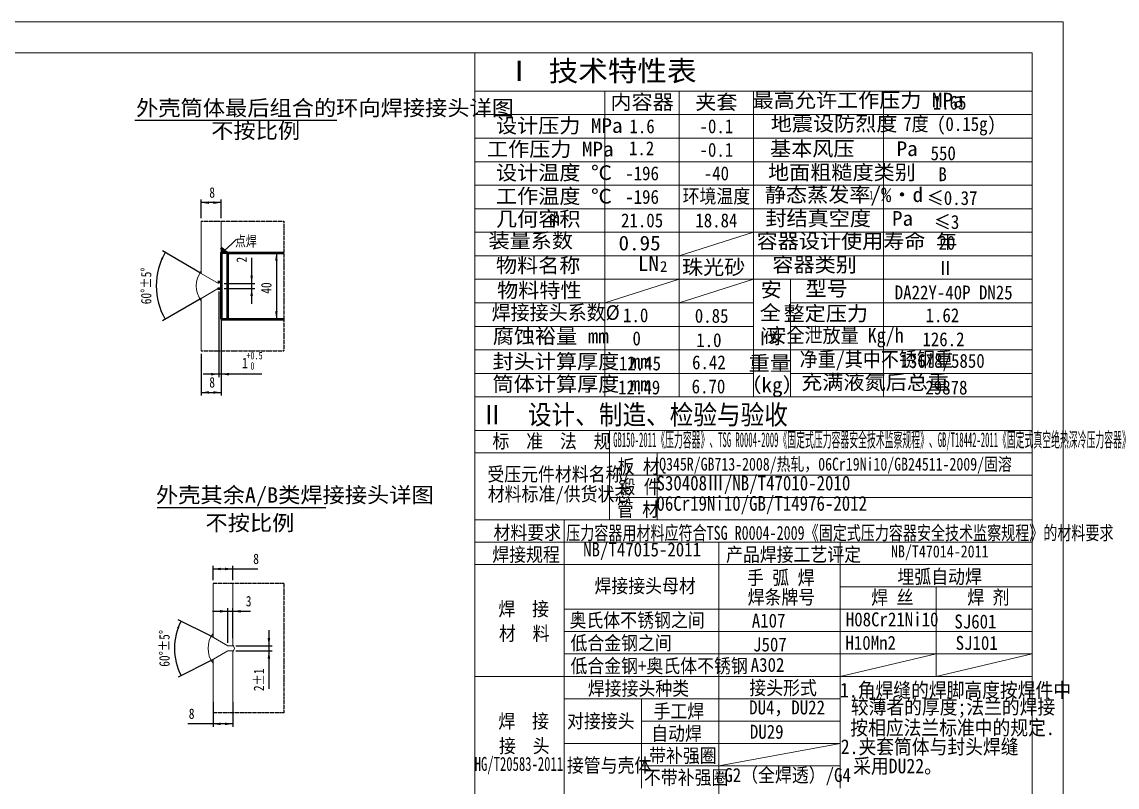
# Model space of a CAD drawing. Header units: millimetres. Extents: x 1505 to 130937, y -44938 to 37032.
# Drawn here: x 6890 to 13965, y 7554 to 12498 of the extents above; entities that cross this region are included whole.
import ezdxf

# ---------------------------------------------------------------- set-up
doc = ezdxf.new("R2010")
doc.units = ezdxf.units.MM
for name, pattern in [('ACISOTGB', [16, 11, -1, 1, -1, 1, -1]), ('AM_ISO08W050_1_1', [16, 13, -1, 1, -1]), ('DIVIDE', [16, 11, -1, 1, -1, 1, -1])]:
    doc.linetypes.add(name, pattern=pattern)
for name, color, linetype, lineweight in [('8', 1, 'Continuous', 18), ('AM_0', 7, 'Continuous', 50), ('AM_1', 3, 'ACISOTGB', 25), ('AM_10', 7, 'AM_ISO08W050_1_1', 50), ('AM_5', 3, 'Continuous', 25), ('AM_8', 1, 'Continuous', 25), ('CDRAFT0', 7, 'Continuous', 18), ('KLIN', 1, 'Continuous', 18), ('TILE1', 5, 'Continuous', 18), ('图层2', 2, 'Continuous', 18), ('粗实线', 7, 'Continuous', 50)]:
    doc.layers.add(name, color=color, linetype=linetype, lineweight=lineweight)
doc.styles.add('ACANSTS', font='')
doc.styles.add('ACGBTS_0.736688', font='', dxfattribs={"width": 0.736842})
doc.styles.add('ACGBTS_0.788864', font='', dxfattribs={"width": 0.789474})
doc.styles.add('ACGBTS_0.900826', font='', dxfattribs={"width": 0.9})
doc.styles.get("Standard").update_dxf_attribs({"font": 'txt', "width": 0.8})
doc.styles.add('UserTxtStyle13', font='', dxfattribs={"width": 0.66482})
doc.styles.add('UserTxtStyle14', font='', dxfattribs={"width": 1.05263})
doc.styles.add('UserTxtStyle15', font='', dxfattribs={"width": 0.631579})
doc.styles.add('UserTxtStyle16', font='', dxfattribs={"width": 0.43})
doc.styles.add('UserTxtStyle17', font='', dxfattribs={"width": 0.842105})
doc.styles.add('UserTxtStyle18', font='', dxfattribs={"width": 0.947368})
doc.styles.add('UserTxtStyle6', font='', dxfattribs={"width": 0.886426})
doc.styles.get('ACANSTS').set_extended_font_data('宋体')
doc.styles.get('ACGBTS_0.736688').set_extended_font_data('宋体')
doc.styles.get('ACGBTS_0.788864').set_extended_font_data('宋体')
doc.styles.get('ACGBTS_0.900826').set_extended_font_data('宋体')
doc.styles.get('UserTxtStyle13').set_extended_font_data('宋体')
doc.styles.get('UserTxtStyle14').set_extended_font_data('宋体')
doc.styles.get('UserTxtStyle15').set_extended_font_data('宋体')
doc.styles.get('UserTxtStyle16').set_extended_font_data('宋体')
doc.styles.get('UserTxtStyle17').set_extended_font_data('宋体')
doc.styles.get('UserTxtStyle18').set_extended_font_data('宋体')
doc.styles.get('UserTxtStyle6').set_extended_font_data('宋体')
doc.dimstyles.new('AM_GB$0', dxfattribs={"dimtxt": 3.371484, "dimasz": 2.5, "dimexe": 1, "dimexo": 1, "dimgap": 2.088633, "dimtad": 1, "dimdsep": 46, "dimtxsty": 'Standard', "dimblk": 'NONE', "dimcen": 0, "dimdle": 5, "dimclrd": 256, "dimclre": 256, "dimclrt": 2, "dimadec": 0, "dimazin": 2, "dimtfac": 0.707107, "dimtdec": 3, "dimtmove": 2, "dimatfit": 3, "dimfxl": 1, "dimfrac": 2, "dimtolj": 1, "dimlwd": 18, "dimarcsym": 0})
doc.dimstyles.new('AM_GB$2', dxfattribs={"dimtxt": 3.371484, "dimasz": 2.5, "dimexe": 1, "dimexo": 1, "dimgap": 2.088633, "dimtad": 1, "dimtih": 1, "dimtoh": 1, "dimdsep": 46, "dimtxsty": 'Standard', "dimblk": 'NONE', "dimcen": 0, "dimdle": 5, "dimclrd": 256, "dimclre": 256, "dimclrt": 2, "dimadec": 0, "dimazin": 2, "dimtfac": 0.707107, "dimtdec": 3, "dimtmove": 2, "dimatfit": 3, "dimfxl": 1, "dimfrac": 2, "dimtolj": 1, "dimlwd": 18, "dimarcsym": 0})

# ---------------------------------------------------------------- blocks, each defined once
blk = doc.blocks.new('*X3')
at = {"layer": 'CDRAFT0'}
blk.add_lwpolyline([(500, 200), (500, 16620), (11680, 16620), (11680, 200), (500, 200)], dxfattribs=at)
at = {"layer": 'TILE1'}
blk.add_lwpolyline([(0, 16820), (11880, 16820), (11880, 0), (0, 0)], dxfattribs=at)
blk = doc.blocks.new('*X121')
at = {"layer": 'AM_5'}
blk.add_hatch(color=256, dxfattribs=at).paths.add_polyline_path([(7815.3, 11007.7), (7798.4, 10960.2), (7787.1, 10965.5)], flags=0)
blk.add_hatch(color=256, dxfattribs=at).paths.add_polyline_path([(7815.3, 11007.7), (7798.4, 10960.2), (7787.1, 10965.5)], flags=0)
for p, q in [((8048.5, 10873), (7798, 11017.7)), ((8048.5, 10711.7), (7798, 10567.1))]:
    blk.add_line(p, q, dxfattribs=at)
for start, end in [(150, 180), (180, 210)]:
    blk.add_arc((8188.2, 10792.4), 430.6, start, end, dxfattribs=at)
at = {"layer": 'AM_5', "color": 2, "insert": (7692.6, 10792.4), "char_height": 67.43, "width": 368, "attachment_point": 5, "rotation": 90, "line_spacing_factor": 1.37}
blk.add_mtext('60%%D%%P5%%D', dxfattribs=at)
blk = doc.blocks.new('_NONE')
blk = doc.blocks.new('*X122')
at = {"layer": 'AM_5'}
for points in [[(8374, 10808.4), (8365.6, 10858.4), (8382.3, 10858.4)], [(8374, 10776), (8365.6, 10726), (8382.3, 10726)]]:
    blk.add_hatch(color=256, dxfattribs=at).paths.add_polyline_path(points, flags=0)
for p, q in [((8374, 10676), (8374, 10973.4)), ((8196.5, 10808.4), (8394, 10808.4)), ((8196.5, 10776), (8394, 10776))]:
    blk.add_line(p, q, dxfattribs=at)
at = {"layer": 'AM_5', "color": 2, "insert": (8309, 10961.4), "char_height": 67.4, "width": 140, "attachment_point": 5, "rotation": 90, "line_spacing_factor": 1.37}
blk.add_mtext('2', dxfattribs=at)
blk = doc.blocks.new('*X124')
at = {"layer": 'CDRAFT0', "color": 2, "attachment_point": 1, "line_spacing_factor": 1.37}
for s, insert, char_height, width in [('+0.5', (8339.9, 10366.1), 48.17, 388.579), ('1', (8311.9, 10327.7), 67.4, 500.579), (' 0', (8339.9, 10299.4), 48.17, 388.579)]:
    blk.add_mtext(s, dxfattribs=dict(at, insert=insert, char_height=char_height, width=width))
blk = doc.blocks.new('*X123')
at = {"layer": 'AM_5'}
for points in [[(8161.4, 10221.8), (8111.4, 10213.4), (8111.4, 10230.1)], [(8176.5, 10221.8), (8226.5, 10213.4), (8226.5, 10230.1)]]:
    blk.add_hatch(color=256, dxfattribs=at).paths.add_polyline_path(points, flags=0)
for p, q in [((8161.4, 10756.4), (8161.4, 10201.8)), ((8176.5, 10756), (8176.5, 10201.8)), ((8439.9, 10221.8), (8061.4, 10221.8))]:
    blk.add_line(p, q, dxfattribs=at)
at = {"layer": 'AM_5', "color": 2}
blk.add_blockref('*X124', (0, 0), dxfattribs=at)
blk = doc.blocks.new('*X125')
at = {"layer": 'AM_5'}
blk.add_hatch(color=256, dxfattribs=at).paths.add_polyline_path([(7917.5, 8626.8), (7903.7, 8578.3), (7892.1, 8582.9)], flags=0)
blk.add_hatch(color=256, dxfattribs=at).paths.add_polyline_path([(7917.5, 8626.8), (7903.7, 8578.3), (7892.1, 8582.9)], flags=0)
for p, q in [((8112.3, 8528.8), (7899.7, 8635.8)), ((8112.3, 8372.3), (7899.7, 8265.4))]:
    blk.add_line(p, q, dxfattribs=at)
for start, end in [(153.30866, 180), (180, 206.69134)]:
    blk.add_arc((8268, 8450.6), 392.2, start, end, dxfattribs=at)
at = {"layer": 'AM_5', "color": 2, "insert": (7810.7, 8450.6), "char_height": 67.43, "width": 368, "attachment_point": 5, "rotation": 90, "line_spacing_factor": 1.37}
blk.add_mtext('60%%D%%P5%%D', dxfattribs=at)
blk = doc.blocks.new('*X126')
at = {"layer": 'AM_5'}
for points in [[(8485.4, 8467), (8493.7, 8517), (8477.1, 8517)], [(8485.4, 8434.6), (8493.7, 8384.6), (8477.1, 8384.6)]]:
    blk.add_hatch(color=256, dxfattribs=at).paths.add_polyline_path(points, flags=0)
for p, q in [((8485.4, 8567), (8485.4, 8189.7)), ((8272.2, 8467), (8505.4, 8467)), ((8272.2, 8434.6), (8505.4, 8434.6))]:
    blk.add_line(p, q, dxfattribs=at)
at = {"layer": 'AM_5', "color": 2, "insert": (8420.4, 8247.7), "char_height": 67.43, "width": 196, "attachment_point": 5, "rotation": 90, "line_spacing_factor": 1.37}
blk.add_mtext('2%%P1', dxfattribs=at)
blk = doc.blocks.new('*X127')
at = {"layer": 'AM_5'}
for points in [[(8220.2, 8689.9), (8170.2, 8698.2), (8170.2, 8681.6)], [(8252.2, 8689.9), (8302.2, 8698.2), (8302.2, 8681.6)]]:
    blk.add_hatch(color=256, dxfattribs=at).paths.add_polyline_path(points, flags=0)
for p, q in [((8220.2, 8486.6), (8220.2, 8709.9)), ((8252.2, 8515.3), (8252.2, 8709.9)), ((8120.2, 8689.9), (8366.3, 8689.9))]:
    blk.add_line(p, q, dxfattribs=at)
at = {"layer": 'AM_5', "color": 2, "insert": (8354.3, 8754.9), "char_height": 67.4, "width": 140, "attachment_point": 5, "line_spacing_factor": 1.37}
blk.add_mtext('3', dxfattribs=at)
blk = doc.blocks.new('*X128')
at = {"layer": 'AM_5'}
for points in [[(8048.5, 10103.6), (8098.5, 10111.9), (8098.5, 10095.3)], [(8176.5, 10103.6), (8126.5, 10111.9), (8126.5, 10095.3)]]:
    blk.add_hatch(color=256, dxfattribs=at).paths.add_polyline_path(points, flags=0)
for p, q in [((8048.5, 10352.8), (8048.5, 10083.6)), ((8176.5, 10352.8), (8176.5, 10083.6)), ((8048.5, 10103.6), (8176.5, 10103.6))]:
    blk.add_line(p, q, dxfattribs=at)
at = {"layer": 'AM_5', "color": 2, "insert": (8118.5, 10168.6), "char_height": 67.4, "width": 140, "attachment_point": 5, "line_spacing_factor": 1.37}
blk.add_mtext('8', dxfattribs=at)
blk = doc.blocks.new('*X349')
at = {"layer": 'AM_5'}
for points in [[(8124.2, 7962.6), (8174.2, 7954.3), (8174.2, 7971)], [(8252.2, 7962.6), (8202.2, 7954.3), (8202.2, 7971)]]:
    blk.add_hatch(color=256, dxfattribs=at).paths.add_polyline_path(points, flags=0)
for p, q in [((8124.2, 8103.7), (8124.2, 7942.6)), ((8252.2, 8103.7), (8252.2, 7942.6)), ((8252.2, 7962.6), (7962.2, 7962.6))]:
    blk.add_line(p, q, dxfattribs=at)
at = {"layer": 'AM_5', "color": 2, "insert": (7986.2, 8027.6), "char_height": 67.4, "width": 140, "attachment_point": 5, "line_spacing_factor": 1.37}
blk.add_mtext('8', dxfattribs=at)
blk = doc.blocks.new('*X350')
at = {"layer": 'AM_5'}
for points in [[(8124.2, 8963.3), (8174.2, 8971.6), (8174.2, 8955)], [(8252.2, 8963.3), (8202.2, 8971.6), (8202.2, 8955)]]:
    blk.add_hatch(color=256, dxfattribs=at).paths.add_polyline_path(points, flags=0)
for p, q in [((8124.2, 8890.2), (8124.2, 8983.3)), ((8124.2, 8963.3), (8414.2, 8963.3)), ((8252.2, 8890.2), (8252.2, 8983.3))]:
    blk.add_line(p, q, dxfattribs=at)
at = {"layer": 'AM_5', "color": 2, "insert": (8402.2, 9028.3), "char_height": 67.4, "width": 140, "attachment_point": 5, "line_spacing_factor": 1.37}
blk.add_mtext('8', dxfattribs=at)
blk = doc.blocks.new('*X351')
at = {"layer": 'AM_5'}
for points in [[(8048.5, 11329.8), (8098.5, 11321.5), (8098.5, 11338.2)], [(8176.5, 11329.8), (8126.5, 11321.5), (8126.5, 11338.2)]]:
    blk.add_hatch(color=256, dxfattribs=at).paths.add_polyline_path(points, flags=0)
for p, q in [((8048.5, 11229.9), (8048.5, 11349.8)), ((8176.5, 11329.8), (8048.5, 11329.8)), ((8176.5, 11229.9), (8176.5, 11349.8))]:
    blk.add_line(p, q, dxfattribs=at)
at = {"layer": 'AM_5', "color": 2, "insert": (8118.5, 11394.8), "char_height": 67.4, "width": 140, "attachment_point": 5, "line_spacing_factor": 1.37}
blk.add_mtext('8', dxfattribs=at)
blk = doc.blocks.new('*X352')
at = {"layer": 'AM_5'}
for points in [[(8533.8, 11004.7), (8542.1, 10954.7), (8525.5, 10954.7)], [(8533.8, 10578), (8542.1, 10628), (8525.5, 10628)]]:
    blk.add_hatch(color=256, dxfattribs=at).paths.add_polyline_path(points, flags=0)
for p, q in [((8561.8, 11004.7), (8513.8, 11004.7)), ((8533.8, 11004.7), (8533.8, 10578)), ((8561.8, 10578), (8513.8, 10578))]:
    blk.add_line(p, q, dxfattribs=at)
at = {"layer": 'AM_5', "color": 2, "insert": (8468.8, 10778), "char_height": 67.43, "width": 140, "attachment_point": 5, "rotation": 90, "line_spacing_factor": 1.37}
blk.add_mtext('40', dxfattribs=at)
blk = doc.blocks.new('*X368')
at = {"layer": 'AM_8'}
for p, q in [((8176.5, 11027.5), (8181.5, 11032.6)), ((8176.5, 11016.2), (8187.5, 11027.3)), ((8176.5, 11004.9), (8193.5, 11021.9)), ((8187.5, 11004.7), (8199.5, 11016.6)), ((8198.9, 11004.7), (8205.4, 11011.2)), ((8210.2, 11004.7), (8211.4, 11005.9))]:
    blk.add_line(p, q, dxfattribs=at)
blk = doc.blocks.new('*X416')
at = {"layer": 'AM_5', "color": 3}
for p, q in [((8247.7, 11066.9), (8196.4, 11019.3)), ((8276.2, 11093.4), (8247.7, 11066.9))]:
    blk.add_line(p, q, dxfattribs=at)
at = {"layer": 'AM_5', "color": 2, "insert": (8266.8, 11114.9), "char_height": 67.43, "width": 204.4, "attachment_point": 1, "line_spacing_factor": 1.37}
blk.add_mtext('点焊', dxfattribs=at)

msp = doc.modelspace()

# ---------------------------------------------------------------- linework, layer by layer
at = {"layer": '8', "color": 1}
for p, q in [((12175.34078, 8269.71838), (12795.75012, 8414.10349)), ((12795.75012, 8269.71838), (13416.15947, 8414.10349))]:
    msp.add_line(p, q, dxfattribs=at)
at = {"layer": 'AM_0'}
for p, q in [((8212.77147, 11004.65963), (8176.45137, 11037.14419)), ((8219.11804, 11004.65963), (8581.77076, 11004.65963)), ((8219.11804, 10577.99296), (8581.77076, 10577.99296))]:
    msp.add_line(p, q, dxfattribs=at)
msp.add_lwpolyline([(8176.45137, 10577.99296), (8219.11804, 10577.99296), (8219.11804, 11004.65963), (8176.45137, 11004.65963), (8176.45137, 10577.99296)], dxfattribs=at)
at = {"layer": 'AM_1', "linetype": 'ACISOTGB', "lineweight": 25}
for p, q in [((8048.45137, 11209.90196), (8581.77076, 11209.90196)), ((8581.77076, 11209.90196), (8581.77076, 10372.75063)), ((8048.45137, 10372.75063), (8581.77076, 10372.75063))]:
    msp.add_line(p, q, dxfattribs=at)
at = {"layer": 'AM_1', "linetype": 'DIVIDE', "lineweight": 25}
for p, q in [((8581.77076, 8870.2109), (8124.15798, 8870.2109)), ((8581.77076, 8870.2109), (8581.77076, 8033.05958)), ((8581.77076, 8033.05958), (8124.15798, 8033.05958))]:
    msp.add_line(p, q, dxfattribs=at)
at = {"layer": 'AM_5'}
for p, q in [((7619.38188, 11863.0695), (8924.30496, 11863.0695)), ((7762.7001, 9360.55377), (8853.04355, 9360.55377))]:
    msp.add_line(p, q, dxfattribs=at)
at = {"layer": 'CDRAFT0', "color": 7}
for p, q in [((9816.12509, 12297.53129), (9816.12509, 1564.71689)), ((9816.32639, 12297.53129), (13416.32433, 12297.53129)), ((9816.32639, 12050.53143), (13416.32433, 12050.53143)), ((9816.53077, 10074.53222), (13416.32433, 10074.53222)), ((9816.53077, 10074.53222), (13416.15947, 10074.53222)), ((9816.53077, 10074.53222), (11816.32449, 10074.53222)), ((11816.32449, 10074.53222), (13416.15947, 10074.53222)), ((9816.53077, 9857.95456), (13416.15947, 9857.95456)), ((9816.53077, 9565.35401), (9816.53077, 5252.81625))]:
    msp.add_line(p, q, dxfattribs=at)
at = {"layer": 'CDRAFT0'}
for p, q in [((8048.45137, 10873.04608), (8048.45137, 11209.90196)), ((8176.45137, 10372.75063), (8176.45137, 11209.90196)), ((8160.45137, 10808.38285), (8048.45137, 10873.04608)), ((8160.45137, 10776.38285), (8048.45137, 10711.71962)), ((8048.45137, 10372.75063), (8048.45137, 10711.71962)), ((9816.32639, 10074.53222), (13416.32433, 10074.53222)), ((8124.15798, 8870.2109), (8124.15798, 8522.00431)), ((8252.15798, 8870.2109), (8252.15798, 8466.57869)), ((8220.15798, 8466.57869), (8112.31642, 8528.84104)), ((8220.15798, 8434.57869), (8112.31642, 8372.31633)), ((8220.15798, 8466.57869), (8252.15798, 8466.57869)), ((8220.15798, 8434.57869), (8252.15798, 8434.57869)), ((8252.15798, 8434.57869), (8252.15798, 8033.05958)), ((8124.15798, 8379.15306), (8124.15798, 8033.05958))]:
    msp.add_line(p, q, dxfattribs=at)
at = {"layer": 'CDRAFT0', "color": 1}
for p, q in [((10685.18799, 9280.41413), (10685.18799, 9857.95456)), ((9816.53077, 9713.56945), (13416.15947, 9713.56945)), ((10685.18799, 9569.18434), (13416.15947, 9569.18434)), ((10685.18799, 9424.79924), (13416.15947, 9424.79924)), ((9816.53077, 9280.41413), (11568.32541, 9280.41413)), ((11568.32541, 9280.41413), (13416.15947, 9280.41413)), ((9816.53077, 9136.02902), (13416.15947, 9136.02902)), ((9816.53077, 9136.02902), (13416.15947, 9136.02902)), ((12175.34078, 9136.02902), (12175.34078, 7547.79285)), ((9816.53077, 8991.64392), (13416.15947, 8991.64392)), ((12175.34078, 8847.25881), (13416.15947, 8847.25881)), ((12175.34078, 8847.25881), (13416.15947, 8847.25881)), ((12795.75012, 8847.25881), (12795.75012, 8269.71838)), ((12795.75012, 8847.25881), (12795.75012, 8269.71838)), ((10393.63103, 8702.8737), (13416.15947, 8702.8737)), ((10393.63103, 8558.4886), (13416.15947, 8558.4886)), ((10393.63103, 8414.10349), (13416.15947, 8414.10349)), ((9816.53077, 8269.71838), (13416.15947, 8269.71838)), ((9816.53077, 8269.71838), (13416.15947, 8269.71838))]:
    msp.add_line(p, q, dxfattribs=at)
at = {"layer": 'CDRAFT0'}
for centre, radius, start, end in [((8178.44107, 10792.38285), 161.99105, 143.364685654, 216.635314346), ((8254.14767, 8450.57869), 161.99105, 143.364685653, 216.635314347), ((8237.08459, 8450.57869), 25.0441, 307.004216972, 52.995783028)]:
    msp.add_arc(centre, radius, start, end, dxfattribs=at)
at = {"layer": 'KLIN'}
for p, q in [((10656.32591, 12050.53143), (10656.32591, 10074.53222)), ((11136.32563, 12050.53143), (11136.32563, 10074.53222)), ((11616.32536, 12050.53143), (11616.32536, 10074.53222)), ((12456.16001, 12050.53143), (12456.16001, 10074.53222)), ((9816.32639, 11898.53152), (13416.32433, 11898.53152)), ((9816.32639, 11746.53161), (11616.32536, 11746.53161)), ((11616.32536, 11746.53161), (13416.32433, 11746.53161)), ((9816.32639, 11594.53169), (13416.15947, 11594.53169)), ((9816.32639, 11442.53178), (13416.15947, 11442.53178)), ((9816.32639, 11290.53187), (13416.15947, 11290.53187)), ((9816.32639, 11138.53196), (11616.32536, 11138.53196)), ((11136.32563, 10986.53204), (11616.32536, 11138.53187)), ((11616.32536, 11138.53187), (13416.15947, 11138.53187)), ((9816.32639, 10986.53204), (11616.32536, 10986.53204)), ((11616.32536, 10986.53196), (13416.15947, 10986.53196)), ((9816.32639, 10834.53213), (11616.32536, 10834.53213)), ((9816.32639, 10834.53213), (11616.32536, 10834.53213)), ((10656.32591, 10682.53213), (11136.32563, 10834.53213)), ((11136.32563, 10682.53213), (11616.32536, 10834.53213)), ((11616.32536, 10834.53204), (13416.15947, 10834.53204)), ((11856.16036, 10834.53204), (11856.16036, 10074.5323)), ((9816.32639, 10682.53213), (11616.32536, 10682.53213)), ((11856.16036, 10682.53213), (13416.15947, 10682.53213)), ((9816.32639, 10530.53213), (11616.32536, 10530.53213)), ((11856.16036, 10530.53222), (13416.15947, 10530.53222)), ((11856.16036, 10530.53222), (13416.15947, 10530.53222)), ((9816.32639, 10378.53213), (11616.32536, 10378.53213)), ((11616.32536, 10378.53222), (13416.15947, 10378.53222)), ((9816.32639, 10226.53213), (11616.32536, 10226.53213)), ((11856.16036, 10226.53222), (13416.15947, 10226.53222)), ((10993.09657, 9280.41413), (10993.09657, 9713.56945)), ((10393.63103, 9280.41413), (10393.63103, 5742.95546)), ((11392.43735, 9136.02902), (11392.43735, 5742.95546)), ((10406.59114, 8269.71838), (13416.15947, 8269.71838)), ((10393.63103, 8125.33328), (12175.34078, 8125.33328)), ((10893.03419, 7547.79285), (10893.03419, 8125.33328)), ((10893.03419, 7980.94817), (12175.34078, 7980.94817)), ((10393.63103, 7836.56306), (12175.34078, 7836.56306)), ((11392.43735, 7692.17796), (12175.34078, 7836.56306)), ((10893.03419, 7692.17796), (12175.34078, 7692.17796))]:
    msp.add_line(p, q, dxfattribs=at)
at = {"layer": '粗实线'}
for p, q in [((8176.45137, 10815.71475), (8155.11433, 10815.71689)), ((8176.44709, 10773.04808), (8155.11804, 10773.05022))]:
    msp.add_line(p, q, dxfattribs=at)

# ---------------------------------------------------------------- block references
at = {"layer": 'AM_0', "linetype": 'Continuous', "lineweight": 18}
msp.add_blockref('*X3', (1736.32433, -4322.46871), dxfattribs=at)
at = {"layer": 'AM_5'}
msp.add_blockref('*X416', (0, 0), dxfattribs=at)
at = {"layer": 'AM_8'}
msp.add_blockref('*X368', (0, 0), dxfattribs=at)

# ---------------------------------------------------------------- texts
at = {"layer": 'AM_0', "color": 2, "width": 798.2222222, "attachment_point": 1, "style": 'ACANSTS'}
for s, insert, char_height in [('LN', (10869.65924, 10989.32379), 100), ('2', (11011.88146, 10952.64287), 70)]:
    msp.add_mtext(s, dxfattribs=dict(at, insert=insert, char_height=char_height))
at = {"layer": 'AM_10', "color": 2, "linetype": 'AM_ISO08W050_1_1', "lineweight": 50, "char_height": 100, "attachment_point": 7, "style": 'UserTxtStyle14'}
for s, insert, width in [('外壳筒体最后组合的环向焊接接头详图', (7627.73055, 11880.18593), 3785.0820417), ('不按比例', (8112.77121, 11733.55772), 867.5425583), ('外壳其余A/B类焊接接头详图', (7755.90647, 9367.18531), 2774.5572417), ('不按比例', (8075.5278, 9199.63516), 867.5425583)]:
    msp.add_mtext(s, dxfattribs=dict(at, insert=insert, width=width))
at = {"layer": 'CDRAFT0', "color": 2}
for s, insert, char_height, width, attachment_point, style in [('1.65', (12883.15694, 11975.3365), 90.240602, 311.3007068, 5, 'UserTxtStyle6'), ('7度 (0.15g)', (12883.15694, 11823.33659), 90.240602, 889.9067314, 5, 'UserTxtStyle6'), ('1.6', (10896.32577, 11822.53156), 90.240602, 227.3095097, 5, 'UserTxtStyle6'), ('-0.1', (11376.3255, 11822.53156), 90.240686, 318.6335679, 5, 'UserTxtStyle6'), ('1.2', (10893.17636, 11680.50384), 90.240602, 225.9763161, 5, 'UserTxtStyle6'), ('-0.1', (11376.3255, 11670.53165), 90.240686, 318.6335679, 5, 'UserTxtStyle6'), ('550', (12841.78806, 11648.40277), 90.240602, 237.3084617, 5, 'UserTxtStyle6'), ('-196', (10896.32577, 11518.53174), 90.240686, 326.632737, 5, 'UserTxtStyle6'), ('-40', (11376.3255, 11518.53174), 90.240686, 241.9748644, 5, 'UserTxtStyle6'), ('B', (12837.78499, 11513.76439), 90.24069, 76.6587036, 5, 'UserTxtStyle6'), ('-196', (10896.32577, 11366.53183), 90.240602, 326.6324332, 5, 'UserTxtStyle6'), ('环境温度', (11376.3255, 11366.53183), 90.240602, 665.9302057, 5, 'UserTxtStyle6'), ('-1', (12363.73099, 11378.74287), 57, 66.6000056, 5, 'UserTxtStyle15'), ('≤0.37', (12899.90345, 11358.45536), 90.240602, 483.2826818, 5, 'UserTxtStyle6'), ('21.05', (10896.32577, 11214.53191), 90.240602, 407.2906464, 5, 'UserTxtStyle6'), ('18.84', (11376.3255, 11214.53191), 90.240602, 401.2912751, 5, 'UserTxtStyle6'), ('≤3', (12864.08722, 11203.67031), 90.240602, 226.6429129, 5, 'UserTxtStyle6'), ('20', (12865.33831, 11069.77246), 90.240686, 153.3174072, 5, 'UserTxtStyle6'), ('Ⅱ', (12854.78322, 10907.90271), 90.24069, 113.7659601, 5, 'UserTxtStyle6'), ('DA22Y-40P DN25', (12909.44689, 10748.80927), 90.2406864, 1179.2108404, 5, 'UserTxtStyle6'), ('1.0', (10854.919, 10601.80065), 90.240686, 227.9763185, 5, 'UserTxtStyle6'), ('0.85', (11345.7081, 10598.38618), 90.240686, 322.6331525, 5, 'UserTxtStyle6'), ('1.62', (12836.57811, 10601.80065), 90.240686, 311.3009963, 5, 'UserTxtStyle6'), ('0', (10861.30494, 10452.28723), 90.24069, 68.6595345, 5, 'UserTxtStyle6'), ('1.0', (11327.84873, 10441.18523), 90.240602, 227.9761065, 5, 'UserTxtStyle6'), ('126.2', (12843.37064, 10446.67158), 90.240686, 396.6254664, 5, 'UserTxtStyle6'), ('12.45', (10882.56847, 10290.77429), 90.240602, 396.6250975, 5, 'UserTxtStyle6'), ('6.42', (11328.04221, 10297.68733), 90.240602, 322.6328524, 5, 'UserTxtStyle6'), ('13678/5850', (12837.80538, 10297.12257), 90.240686, 825.247609, 5, 'UserTxtStyle6'), ('12.49', (10877.36441, 10135.59118), 90.240602, 397.9582911, 5, 'UserTxtStyle6'), ('6.70', (11325.24106, 10142.09487), 90.240602, 324.6326428, 5, 'UserTxtStyle6'), ('29878', (12862.23662, 10134.95242), 90.240686, 407.9576226, 5, 'UserTxtStyle6'), ('Ⅱ  设计、制造、检验与验收', (9853.07745, 9882.47958), 126.3369682, 3046.0871928, 7, 'UserTxtStyle6'), ('标  准  法  规', (9929.82091, 9734.04265), 90.240692, 1179.8788365, 7, 'UserTxtStyle6'), ('GB150-2011《压力容器》、TSG R0004-2009《固定式压力容器安全技术监察规程》、GB/T18442-2011《固定式真空绝热深冷压力容器》', (10709.89691, 9727.8065), 95, 5092.2929167, 7, 'UserTxtStyle16'), ('Q345R/GB713-2008/热轧，06Cr19Ni10/GB24511-2009/固溶', (11006.68597, 9578.17798), 83.125, 3559.0639236, 7, 'ACGBTS_0.788864'), ('受压元件材料名称/', (9896.72541, 9508.60875), 90.240692, 1433.8527555, 7, 'UserTxtStyle6'), ('板 材', (10737.78596, 9570.31786), 90.240692, 413.2908919, 7, 'UserTxtStyle6'), ('锻 件', (10743.50455, 9439.72153), 90.240692, 413.2908919, 7, 'UserTxtStyle6'), ('S30408Ⅲ/NB/T47010-2010', (10989.46325, 9447.90099), 95, 1946.6660583, 7, 'UserTxtStyle17'), ('材料标准/供货状态', (9899.49443, 9380.35147), 90.240692, 1435.185952, 7, 'UserTxtStyle6'), ('06Cr19Ni10/GB/T14976-2012', (10989.01881, 9316.16751), 95, 2114.6660058, 7, 'UserTxtStyle17'), ('管 材', (10733.48647, 9293.08126), 90.240692, 410.624499, 7, 'UserTxtStyle6'), ('材料要求', (9936.42945, 9143.49937), 90.240692, 667.9314091, 7, 'UserTxtStyle6'), ('压力容器用材料应符合TSG R0004-2009《固定式压力容器安全技术监察规程》的材料要求', (10406.26295, 9140.82563), 90.2406864, 5519.4837218, 7, 'ACGBTS_0.736688'), ('NB/T47015-2011', (10515.43158, 9021.96656), 90.2406864, 1175.8778533, 7, 'UserTxtStyle6'), ('焊接规程', (9928.34667, 9000.98447), 90.240692, 669.9312038, 7, 'UserTxtStyle6'), ('产品焊接工艺评定', (11438.38888, 9000.8982), 90.240692, 1347.1949879, 7, 'UserTxtStyle6'), ('NB/T47014-2011', (12504.5207, 9018.40364), 78.563292, 972.5305532, 7, 'UserTxtStyle17'), ('手 弧 焊', (11574.10731, 8851.67195), 90.240692, 668.5980074, 7, 'UserTxtStyle6'), ('埋弧自动焊', (12545.71322, 8858.34409), 90.240692, 838.5805516, 7, 'UserTxtStyle6'), ('焊接接头母材', (10588.67267, 8798.79904), 90.240692, 1011.2294887, 7, 'UserTxtStyle6'), ('焊条牌号', (11578.32935, 8726.05558), 90.240692, 665.2650163, 7, 'UserTxtStyle6'), ('焊 丝', (12376.70629, 8724.15142), 90.240692, 411.2910972, 7, 'UserTxtStyle6'), ('焊 剂', (12997.45428, 8725.31919), 90.240692, 409.9579008, 7, 'UserTxtStyle6'), ('焊  接', (9967.95925, 8649.67943), 90.240692, 498.6154631, 7, 'UserTxtStyle6'), ('奥氏体不锈钢之间', (10427.81046, 8577.32135), 90.240686, 1336.5278321, 7, 'UserTxtStyle6'), ('A107', (11605.0766, 8583.22037), 90.240686, 329.9657241, 7, 'UserTxtStyle6'), ('H08Cr21Ni10', (12212.50263, 8591.35903), 90.2406025, 927.2361523, 7, 'UserTxtStyle6'), ('SJ601', (12913.74485, 8577.32159), 90.240686, 401.9582458, 7, 'UserTxtStyle6'), ('材  料', (9971.31346, 8491.67301), 90.240692, 499.2820613, 7, 'UserTxtStyle6'), ('低合金钢之间', (10433.61223, 8429.91229), 90.240686, 1001.2293286, 7, 'UserTxtStyle6'), ('J507', (11613.34363, 8429.18986), 90.240686, 325.2995422, 7, 'UserTxtStyle6'), ('H10Mn2', (12209.9451, 8439.9125), 90.240686, 498.614872, 7, 'UserTxtStyle6'), ('SJ101', (12922.07023, 8438.9124), 90.240686, 401.9582458, 7, 'UserTxtStyle6'), ('低合金钢+奥氏体不锈钢', (10433.53018, 8281.8756), 90.2406864, 1774.4823386, 7, 'UserTxtStyle6'), ('A302', (11598.19365, 8297.30475), 90.240686, 329.2991267, 7, 'UserTxtStyle6'), ('焊接接头种类', (10545.65214, 8136.04562), 90.240692, 1009.8962923, 7, 'UserTxtStyle6'), ('接头形式', (11589.05268, 8140.07558), 90.240692, 670.597802, 7, 'UserTxtStyle6'), ('1.角焊缝的焊脚高度按焊件中', (12174.85952, 8121.69459), 95, 2295.4370614, 7, 'UserTxtStyle6'), ('手工焊', (10969.97209, 7988.9585), 90.240692, 497.9488649, 7, 'UserTxtStyle6'), ('DU4，DU22', (11588.10249, 8010.63413), 90.240686, 752.58849, 7, 'UserTxtStyle6'), ('较薄者的厚度;法兰的焊接', (12244.70848, 8001.03317), 95, 2051.9284523, 7, 'UserTxtStyle6'), ('焊  接', (9967.95925, 7924.79597), 90.240692, 498.6154631, 7, 'UserTxtStyle6'), ('对接接头', (10411.252, 7925.73403), 90.240692, 666.5982127, 7, 'UserTxtStyle6'), ('按相应法兰标准中的规定.', (12241.50429, 7879.16238), 95, 2000.7004164, 7, 'UserTxtStyle6'), ('自动焊', (10954.90577, 7845.3468), 90.240692, 469.95174, 7, 'UserTxtStyle6'), ('DU29', (11592.6487, 7865.06875), 90.240602, 327.2990301, 7, 'UserTxtStyle6'), ('接  头', (9971.75786, 7765.28553), 90.240692, 495.9490703, 7, 'UserTxtStyle6'), ('2.夹套筒体与封头焊缝', (12179.77312, 7756.96482), 95, 1780.3496866, 7, 'UserTxtStyle6'), ('带补强圈', (10941.68444, 7701.71042), 90.240692, 656.5992395, 7, 'UserTxtStyle6'), ('HG/T20583-2011', (9814.7919, 7637.02952), 90.2406025, 880.9083371, 7, 'UserTxtStyle13'), ('接管与壳体', (10410.57787, 7639.05186), 90.240692, 839.913748, 7, 'UserTxtStyle6'), ('采用DU22。', (12259.64609, 7632.01302), 95, 776.8415857, 7, 'UserTxtStyle6'), ('不带补强圈', (10908.08912, 7560.58825), 90.240692, 827.248382, 7, 'UserTxtStyle6'), ('G2（全焊透）/G4', (11427.49585, 7565.01852), 90.240686, 1269.2014924, 7, 'UserTxtStyle6')]:
    msp.add_mtext(s, dxfattribs=dict(at, insert=insert, char_height=char_height, width=width, attachment_point=attachment_point, style=style))
at = {"layer": '图层2'}
for s, insert, char_height, width, attachment_point, style in [('  Ⅰ 技术特性表', (9816.32639, 12174.03136), 132.999924, 2225.995389, 4, 'UserTxtStyle14'), ('内容器', (10896.32577, 11974.53148), 94.999946, 596.6654307, 5, 'UserTxtStyle14'), ('夹套', (11376.3255, 11974.53148), 94.999946, 405.8324927, 5, 'UserTxtStyle14'), ('最高允许工作压力 MPa', (11610.21426, 11986.86443), 94.9999457, 2118.3289454, 4, 'UserTxtStyle14'), ('  设计压力 MPa', (9816.32639, 11822.53156), 94.999946, 1489.163582, 4, 'UserTxtStyle14'), (' 地震设防烈度', (11659.57627, 11834.86451), 94.999946, 1374.1638202, 4, 'UserTxtStyle14'), ('工作压力 MPa', (9894.42646, 11670.53165), 94.999946, 1264.9973796, 4, 'UserTxtStyle14'), ('基本风压    Pa', (11722.98218, 11620.57605), 95, 1480.8311121, 7, 'UserTxtStyle14'), ('  设计温度 ℃', (9816.32639, 11518.53174), 94.999946, 1357.497188, 4, 'UserTxtStyle14'), ('地面粗糙度类别', (11710.09061, 11467.2284), 95, 1467.4977988, 7, 'UserTxtStyle14'), ('  工作温度 ℃', (9816.32639, 11366.53183), 95, 1357.4979638, 4, 'UserTxtStyle14'), ('静态蒸发率/%·d', (11689.47867, 11369.97217), 95, 1584.1642904, 4, 'UserTxtStyle14'), ('  几何容积', (9816.32639, 11219.46682), 94.999946, 1054.9978146, 4, 'UserTxtStyle14'), ('   m', (10091.08697, 11228.98833), 94.999946, 425.8324513, 4, 'UserTxtStyle14'), ('3', (10301.53123, 11246.08682), 56.99997, 48.4998995, 4, 'UserTxtStyle14'), ('封结真空度  Pa', (11692.96598, 11223.0821), 95, 1481.6644442, 4, 'UserTxtStyle14'), ('装量系数', (9904.00757, 11078.99483), 95, 835.8320796, 4, 'UserTxtStyle14'), ('0.95', (10880.17677, 11068.19505), 94.999946, 403.3324979, 5, 'UserTxtStyle14'), ('容器设计使用寿命 年', (11636.11582, 11076.26565), 94.999946, 2006.66251, 4, 'UserTxtStyle14'), ('  物料名称', (9816.32639, 10919.85359), 94.999946, 1055.8311463, 4, 'UserTxtStyle14'), ('珠光砂', (11358.78379, 10907.94129), 95, 619.1657379, 5, 'UserTxtStyle14'), ('  容器类别', (11602.20076, 10924.25397), 94.999946, 1049.1644934, 4, 'UserTxtStyle14'), ('安', (11730.60895, 10762.78267), 94.99995, 188.3329432, 5, 'UserTxtStyle14'), ('型号', (12088.33784, 10769.31791), 94.999946, 398.3325082, 5, 'UserTxtStyle14'), ('  物料特性', (9823.83717, 10758.70757), 94.999946, 1058.3311411, 4, 'UserTxtStyle14'), ('  焊接接头系数%%C', (9801.95736, 10614.48532), 94.9999457, 1434.7485425, 4, 'UserTxtStyle18'), ('全', (11725.20571, 10615.51192), 94.99995, 194.9995961, 5, 'UserTxtStyle14'), ('整定压力', (12083.28482, 10608.60874), 94.999946, 825.8316227, 5, 'UserTxtStyle14'), ('  腐蚀裕量 mm', (9795.54613, 10462.48541), 94.999946, 1385.8304627, 4, 'UserTxtStyle14'), ('阀', (11725.44549, 10460.46538), 94.99995, 167.499653, 5, 'UserTxtStyle14'), ('安全泄放量 Kg/h', (12149.30837, 10457.39576), 94.999946, 1351.6117277, 5, 'ACGBTS_0.900826'), ('  封头计算厚度 mm', (9794.15497, 10298.69928), 95, 1812.4972813, 4, 'UserTxtStyle14'), ('重量', (11721.70579, 10288.94217), 94.999946, 409.1658191, 5, 'UserTxtStyle14'), (' 净重/其中不锈钢重', (11856.16036, 10306.58609), 94.999946, 1633.0490668, 4, 'ACGBTS_0.900826'), ('  筒体计算厚度 mm', (9794.39978, 10153.27712), 95, 1812.4972813, 4, 'UserTxtStyle14'), ('（kg）', (11735.87243, 10136.94226), 94.999946, 426.6657829, 5, 'UserTxtStyle14'), (' 充满液氮后总重', (11856.16036, 10164.38833), 94.999946, 1589.9967064, 4, 'UserTxtStyle14')]:
    msp.add_mtext(s, dxfattribs=dict(at, insert=insert, char_height=char_height, width=width, attachment_point=attachment_point, style=style))

# ---------------------------------------------------------------- dimensions: what is measured, and where the dimension line sits
at = {"layer": 'AM_5'}
for base, p1, p2, text, picture, middle in [((8048.45137, 11329.83338), (8176.45137, 11209.90196), (8048.45137, 11209.90196), '8', '*X351', (8112.45137, 11329.83338)), ((8176.45137, 10103.60667), (8048.45137, 10372.75063), (8176.45137, 10372.75063), '8', '*X128', (8112.45137, 10103.60667)), ((8252.15798, 8963.31339), (8124.15798, 8870.2109), (8252.15798, 8870.2109), '8', '*X350', (8396.15798, 8963.31339)), ((8252.15798, 8689.90444), (8220.15798, 8466.57869), (8252.15798, 8495.33191), '3', '*X127', (8348.15798, 8689.90444)), ((8124.15798, 7962.64192), (8252.15798, 8123.74505), (8124.15798, 8123.74505), '8', '*X349', (7980.15798, 7962.64192))]:
    dim = msp.add_linear_dim(base=base, p1=p1, p2=p2, text=text, dimstyle='AM_GB$0', override={"dimscale": 20, "dimsah": 1, "dimtfill": 1}, dxfattribs=at)
    dim.commit()
    dim.dimension.update_dxf_attribs({"geometry": picture, "text_midpoint": middle, "dimtype": 160})
for base, line1, line2, picture, middle in [((7757.60157, 10792.38285), ((8160.45137, 10808.38285), (8048.45137, 10873.04608)), ((8160.45137, 10776.38285), (8048.45137, 10711.71962)), '*X121', (7692.60157, 10792.38285)), ((7875.73776, 8450.57869), ((8236.15798, 8466.57869), (8112.31642, 8528.84104)), ((8236.15798, 8434.57869), (8112.31642, 8372.31633)), '*X125', (7810.73776, 8450.57869))]:
    dim = msp.add_angular_dim_2l(base=base, line1=line1, line2=line2, text='60%%D%%P5%%D', dimstyle='AM_GB$2', override={"dimscale": 20, "dimtad": 1, "dimtih": 0, "dimtoh": 0, "dimsah": 1, "dimtix": 1, "dimtfill": 1}, dxfattribs=at)
    dim.commit()
    dim.dimension.update_dxf_attribs({"geometry": picture, "text_midpoint": middle})
for base, p1, p2, angle, text, picture, middle in [((8373.97856, 10808.38285), (8176.45137, 10775.9734), (8176.45137, 10808.38285), 90, '2', '*X122', (8373.97856, 10955.3737)), ((8533.79628, 10577.99296), (8581.77076, 11004.65963), (8581.77076, 10577.99296), 90, '40', '*X352', (8533.79628, 10777.95361)), ((8161.35733, 10221.76811), (8176.45137, 10775.9734), (8161.35733, 10776.38285), 180, '\\A1;1{\\H0.5x;\\S+0.5^  0;}', '*X123', (8374.43451, 10221.76811)), ((8485.38734, 8434.57869), (8252.15798, 8466.98814), (8252.15798, 8434.57869), 270, '2%%P1', '*X126', (8485.38734, 8247.68991))]:
    dim = msp.add_linear_dim(base=base, p1=p1, p2=p2, angle=angle, text=text, dimstyle='AM_GB$0', override={"dimscale": 20, "dimsah": 1, "dimtfill": 1}, dxfattribs=at)
    dim.commit()
    dim.dimension.update_dxf_attribs({"geometry": picture, "text_midpoint": middle, "dimtype": 160})

doc.saveas('drawing.dxf')
